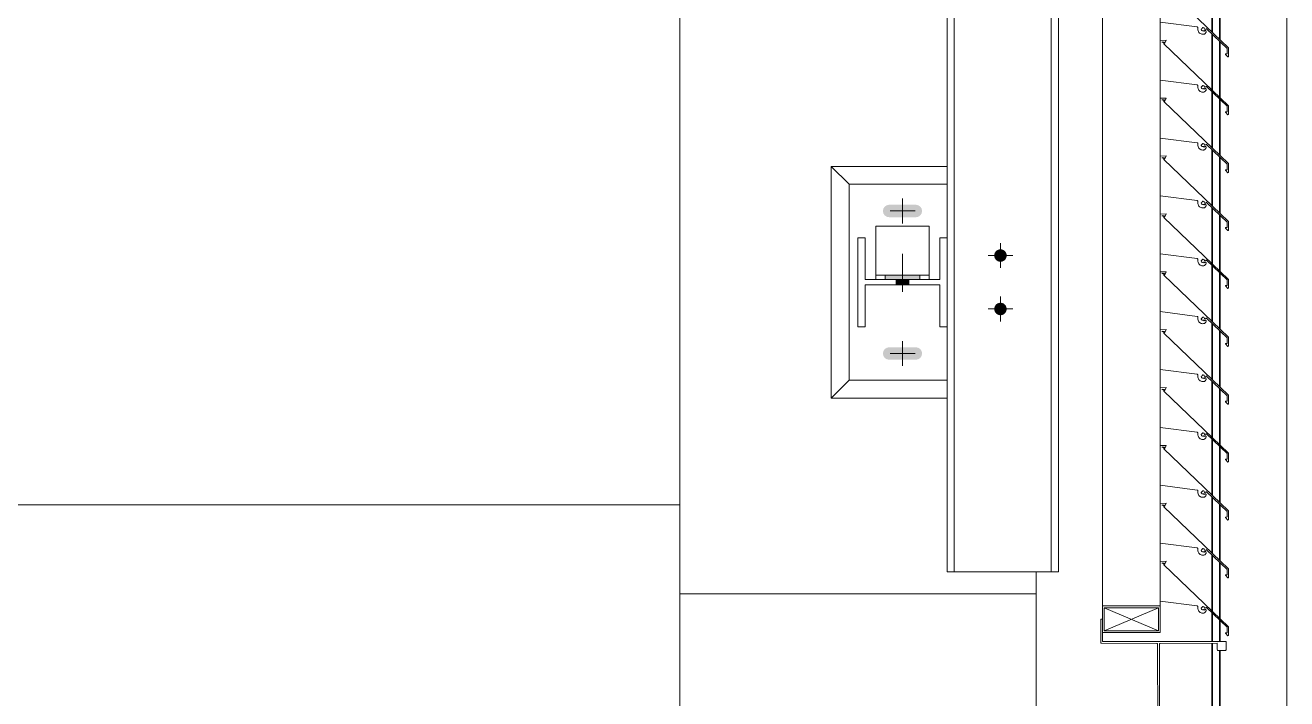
# Model space of a CAD drawing. Header units: millimetres. Extents: x -220592 to 404889, y -217665 to 38245.
# Drawn here: x -905.52 to -891.36, y -1285.57 to -1278 of the extents above; entities that cross this region are included whole.
import ezdxf

# ---------------------------------------------------------------- set-up
doc = ezdxf.new("R2010")
doc.units = ezdxf.units.MM
doc.linetypes.add('XKITLINE00', pattern=[0])
doc.layers.add('000 - 0_HIDE_OBJ_FRAMING_DEF_SUB_1', color=7, linetype='Continuous')
doc.layers.add('Part', color=7, linetype='Continuous', lineweight=0)

# ---------------------------------------------------------------- blocks, each defined once
blk = doc.blocks.new('*A13471')
at = {"layer": '000 - 0_HIDE_OBJ_FRAMING_DEF_SUB_1', "color": 7, "linetype": 'XKITLINE00', "lineweight": 0}
blk.add_line((-83.063315, 124.690337), (-83.063315, 124.940805), dxfattribs=at)
blk = doc.blocks.new('*A13472')
at = {"layer": '000 - 0_HIDE_OBJ_FRAMING_DEF_SUB_1', "color": 7, "linetype": 'XKITLINE00', "lineweight": 0}
for p, q in [((-87.063349, 124.690337), (-87.063349, 152.690388)), ((-83.063349, 124.690337), (-83.063349, 124.940805))]:
    blk.add_line(p, q, dxfattribs=at)
blk = doc.blocks.new('*A13533')
at = {"layer": '000 - 0_HIDE_OBJ_FRAMING_DEF_SUB_1', "color": 7, "linetype": 'XKITLINE00', "lineweight": 0}
for p in [(-166.903349, 125.690337), (-87.063349, 124.690337)]:
    blk.add_line(p, (-87.063349, 125.690337), dxfattribs=at)
blk = doc.blocks.new('*A14400')
at = {"layer": '000 - 0_HIDE_OBJ_FRAMING_DEF_SUB_1', "color": 7, "linetype": 'XKITLINE00', "lineweight": 0}
for p, q in [((-83.983213, 124.940805), (-83.983213, 152.190805)), ((-82.893213, 124.940805), (-82.893213, 152.190805)), ((-82.813213, 124.940805), (-82.813213, 152.190805)), ((-84.063213, 128.690805), (-84.063213, 148.690805)), ((-84.063213, 124.940805), (-84.063213, 127.690805)), ((-84.063213, 124.940805), (-82.813213, 124.940805))]:
    blk.add_line(p, q, dxfattribs=at)
blk = doc.blocks.new('*A14463')
at = {"layer": '000 - 0_HIDE_OBJ_FRAMING_DEF_SUB_1', "color": 7, "linetype": 'XKITLINE00', "lineweight": 0}
for p, q in [((-87.063349, 124.690337), (-83.063349, 124.690337)), ((-87.063349, 122.690337), (-87.063349, 124.690337)), ((-83.063349, 124.690337), (-83.063349, 122.690337)), ((-83.063349, 122.690337), (-87.063349, 122.690337))]:
    blk.add_line(p, q, dxfattribs=at)
blk = doc.blocks.new('*A14464')
at = {"layer": 'Part', "color": 7, "linetype": 'XKITLINE00', "lineweight": 0}
for p, q in [((-81.668236, 125.056123), (-81.668243, 124.610453)), ((-81.60055, 125.058745), (-81.668236, 125.056123)), ((-81.648356, 125.034428), (-81.64632, 125.041001)), ((-81.63134, 125.037332), (-81.648356, 125.034428)), ((-81.64632, 125.041001), (-81.621337, 125.037861)), ((-81.628443, 125.018789), (-81.63134, 125.037332)), ((-80.903321, 124.322543), (-81.628443, 125.018789)), ((-81.621337, 125.037861), (-81.621208, 125.02567)), ((-81.621208, 125.02567), (-81.616085, 125.025258)), ((-81.616085, 125.025258), (-81.60055, 125.058745)), ((-81.668243, 124.610453), (-81.254237, 124.557423)), ((-81.254237, 124.557423), (-81.249162, 124.555233)), ((-81.249162, 124.555233), (-81.246025, 124.550681)), ((-81.245786, 124.545159), (-81.247272, 124.535025)), ((-81.246025, 124.550681), (-81.245786, 124.545159)), ((-81.202743, 124.541791), (-81.195578, 124.542735)), ((-81.201573, 124.534731), (-81.202743, 124.541791)), ((-81.195578, 124.542735), (-81.193256, 124.550125)), ((-81.193256, 124.550125), (-81.186584, 124.549703)), ((-81.186584, 124.549703), (-81.180508, 124.546913)), ((-81.180508, 124.546913), (-81.175841, 124.542126)), ((-81.175841, 124.542126), (-81.172727, 124.534553)), ((-81.158186, 124.534044), (-81.154531, 124.538671)), ((-81.154531, 124.538671), (-81.149372, 124.537579)), ((-81.149372, 124.537579), (-80.918356, 124.316176)), ((-81.247272, 124.535025), (-81.246897, 124.524789)), ((-81.246897, 124.524789), (-81.244674, 124.51479)), ((-81.244674, 124.51479), (-81.240676, 124.50536)), ((-81.240676, 124.50536), (-81.235036, 124.49681)), ((-81.235036, 124.49681), (-81.22794, 124.489423)), ((-81.22794, 124.489423), (-81.219624, 124.483445)), ((-81.219624, 124.483445), (-81.210361, 124.479072)), ((-81.210361, 124.479072), (-81.20046, 124.476449)), ((-81.209279, 124.533625), (-81.201573, 124.534731)), ((-81.20871, 124.527141), (-81.209279, 124.533625)), ((-81.205908, 124.521267), (-81.20871, 124.527141)), ((-81.201226, 124.516745), (-81.205908, 124.521267)), ((-81.195258, 124.514147), (-81.201226, 124.516745)), ((-81.20046, 124.476449), (-81.190247, 124.475664)), ((-81.188758, 124.513803), (-81.195258, 124.514147)), ((-81.190247, 124.475664), (-81.183448, 124.475762)), ((-81.18284, 124.514708), (-81.188758, 124.513803)), ((-81.183448, 124.475762), (-81.17772, 124.476398)), ((-81.178029, 124.512301), (-81.18284, 124.514708)), ((-81.175999, 124.50732), (-81.178029, 124.512301)), ((-81.17772, 124.476398), (-81.172219, 124.478117)), ((-81.173057, 124.512792), (-81.175999, 124.50732)), ((-81.1679, 124.51601), (-81.173057, 124.512792)), ((-81.172727, 124.534553), (-81.168544, 124.530396)), ((-81.172219, 124.478117), (-81.167149, 124.480857)), ((-81.168544, 124.530396), (-81.16265, 124.53019)), ((-81.161823, 124.515998), (-81.1679, 124.51601)), ((-81.167149, 124.480857), (-81.162695, 124.484515)), ((-81.162695, 124.484515), (-81.159024, 124.488958)), ((-81.16265, 124.53019), (-81.158186, 124.534044)), ((-81.156679, 124.512761), (-81.161823, 124.515998)), ((-81.159024, 124.488958), (-81.15627, 124.494021)), ((-81.154039, 124.507287), (-81.156679, 124.512761)), ((-81.15627, 124.494021), (-81.154535, 124.499517)), ((-81.154535, 124.499517), (-81.154039, 124.507287)), ((-80.936119, 124.254733), (-80.937204, 124.249812)), ((-80.918699, 124.25483), (-80.936119, 124.254733)), ((-80.918356, 124.316176), (-80.918699, 124.25483)), ((-80.903874, 124.223392), (-80.903321, 124.322543)), ((-80.937204, 124.249812), (-80.908555, 124.220923)), ((-80.908555, 124.220923), (-80.903874, 124.223392))]:
    blk.add_line(p, q, dxfattribs=at)
blk = doc.blocks.new('*A14465')
at = {"layer": 'Part', "color": 7, "linetype": 'XKITLINE00', "lineweight": 0}
for p, q in [((-81.668045, 124.556249), (-82.318045, 124.556249)), ((-82.318045, 124.556249), (-82.318045, 124.256249)), ((-81.668045, 124.256249), (-81.668045, 124.556249)), ((-82.298045, 124.276249), (-81.688045, 124.536249)), ((-82.298045, 124.536249), (-81.688045, 124.276249)), ((-82.298045, 124.276249), (-82.298045, 124.536249)), ((-82.298045, 124.536249), (-81.688045, 124.536249)), ((-81.688045, 124.536249), (-81.688045, 124.276249)), ((-82.318045, 124.256249), (-81.668045, 124.256249)), ((-81.688045, 124.276249), (-82.298045, 124.276249))]:
    blk.add_line(p, q, dxfattribs=at)
blk = doc.blocks.new('*A14466')
at = {"layer": 'Part', "color": 7, "linetype": 'XKITLINE00', "lineweight": 0}
for p, q in [((-82.317761, 124.40603), (-82.337761, 124.406027)), ((-82.337761, 124.406027), (-82.337716, 124.146027)), ((-82.317717, 124.15603), (-82.317761, 124.40603)), ((-82.337716, 124.146027), (-82.336029, 124.140471)), ((-82.336029, 124.140471), (-82.331541, 124.136789)), ((-82.331541, 124.136789), (-81.707714, 124.136137)), ((-80.927717, 124.156273), (-82.317717, 124.15603)), ((-81.707714, 124.136137), (-81.702158, 124.134452)), ((-81.702158, 124.134452), (-81.698474, 124.129965)), ((-81.698474, 124.129965), (-81.697712, 124.126138)), ((-81.697548, 123.186138), (-81.697712, 124.126138)), ((-81.677712, 124.126142), (-81.676028, 124.131698)), ((-81.676786, 123.182315), (-81.677712, 124.126142)), ((-81.676028, 124.131698), (-81.671541, 124.135382)), ((-81.671541, 124.135382), (-81.027714, 124.136255)), ((-81.027714, 124.136255), (-81.027702, 124.066255)), ((-80.928462, 124.062446), (-80.927717, 124.156273)), ((-81.027702, 124.066255), (-81.026015, 124.0607)), ((-81.026015, 124.0607), (-81.021527, 124.057018)), ((-81.021527, 124.057018), (-80.9377, 124.056271)), ((-80.9377, 124.056271), (-80.932145, 124.057957)), ((-80.932145, 124.057957), (-80.928462, 124.062446)), ((-82.336784, 123.169854), (-82.337499, 122.906027)), ((-82.333102, 123.174342), (-82.336784, 123.169854)), ((-82.327546, 123.176028), (-82.333102, 123.174342)), ((-81.70372, 123.176899), (-82.327546, 123.176028)), ((-82.317543, 123.15603), (-80.927543, 123.156273)), ((-82.317499, 122.90603), (-82.317543, 123.15603)), ((-81.699232, 123.180582), (-81.70372, 123.176899)), ((-81.697548, 123.186138), (-81.699232, 123.180582)), ((-81.673102, 123.177828), (-81.676786, 123.182315)), ((-81.667546, 123.176144), (-81.673102, 123.177828)), ((-81.027546, 123.176255), (-81.667546, 123.176144)), ((-81.026798, 123.250082), (-81.027546, 123.176255)), ((-81.023116, 123.254571), (-81.026798, 123.250082)), ((-81.01756, 123.256257), (-81.023116, 123.254571)), ((-80.933733, 123.25551), (-81.01756, 123.256257)), ((-80.929245, 123.251828), (-80.933733, 123.25551)), ((-80.927559, 123.246273), (-80.929245, 123.251828)), ((-80.927543, 123.156273), (-80.927559, 123.246273)), ((-82.337499, 122.906027), (-82.317499, 122.90603))]:
    blk.add_line(p, q, dxfattribs=at)
blk = doc.blocks.new('*A14476')
at = {"layer": 'Part', "color": 7, "linetype": 'XKITLINE00', "lineweight": 0}
for p, q in [((-82.318045, 124.556249), (-82.318045, 137.756135)), ((-81.668045, 130.906131), (-81.668045, 131.110427)), ((-81.668045, 130.256131), (-81.668045, 130.460427)), ((-81.668045, 129.606131), (-81.668045, 129.810427)), ((-81.668045, 128.956131), (-81.668045, 129.160427)), ((-81.668045, 128.306131), (-81.668045, 128.510427)), ((-81.668045, 127.656131), (-81.668045, 127.860427)), ((-81.668045, 127.006131), (-81.668045, 127.210427)), ((-81.668045, 126.356131), (-81.668045, 126.560427)), ((-81.668045, 125.706131), (-81.668045, 125.910427)), ((-81.668045, 125.056131), (-81.668045, 125.260427)), ((-81.668045, 124.556249), (-81.668045, 124.610427))]:
    blk.add_line(p, q, dxfattribs=at)
blk = doc.blocks.new('*A14477')
at = {"layer": 'Part', "color": 7, "linetype": 'XKITLINE00', "lineweight": 0}
for p, q in [((-80.247799, 119.232111), (-80.247799, 132.032111)), ((-81.087973, 130.999842), (-81.087973, 131.628735)), ((-81.081868, 130.99398), (-81.081868, 131.622884)), ((-81.002505, 130.917777), (-81.002505, 131.546823)), ((-80.9964, 130.911916), (-80.9964, 131.540973)), ((-81.087973, 130.349842), (-81.087973, 130.978735)), ((-81.081868, 130.34398), (-81.081868, 130.972884)), ((-81.002505, 130.267777), (-81.002505, 130.896823)), ((-80.9964, 130.261916), (-80.9964, 130.890973)), ((-81.087973, 129.699842), (-81.087973, 130.328735)), ((-81.081868, 129.69398), (-81.081868, 130.322884)), ((-81.002505, 129.617777), (-81.002505, 130.246823)), ((-80.9964, 129.611916), (-80.9964, 130.240973)), ((-81.087973, 129.049842), (-81.087973, 129.678735)), ((-81.081868, 129.04398), (-81.081868, 129.672884)), ((-81.002505, 128.967777), (-81.002505, 129.596823)), ((-80.9964, 128.961916), (-80.9964, 129.590973)), ((-81.087973, 128.399842), (-81.087973, 129.028735)), ((-81.081868, 128.39398), (-81.081868, 129.022884)), ((-81.002505, 128.317777), (-81.002505, 128.946823)), ((-80.9964, 128.311916), (-80.9964, 128.940973)), ((-81.087973, 127.749842), (-81.087973, 128.378735)), ((-81.081868, 127.74398), (-81.081868, 128.372884)), ((-81.002505, 127.667777), (-81.002505, 128.296823)), ((-80.9964, 127.661916), (-80.9964, 128.290973)), ((-81.087973, 127.099842), (-81.087973, 127.728735)), ((-81.081868, 127.09398), (-81.081868, 127.722884)), ((-81.002505, 127.017777), (-81.002505, 127.646823)), ((-80.9964, 127.011916), (-80.9964, 127.640973)), ((-81.087973, 126.449842), (-81.087973, 127.078735)), ((-81.081868, 126.44398), (-81.081868, 127.072884)), ((-81.002505, 126.367777), (-81.002505, 126.996823)), ((-80.9964, 126.361916), (-80.9964, 126.990973)), ((-81.087973, 125.799842), (-81.087973, 126.428735)), ((-81.081868, 125.79398), (-81.081868, 126.422884)), ((-81.002505, 125.717777), (-81.002505, 126.346823)), ((-80.9964, 125.711916), (-80.9964, 126.340973)), ((-81.087973, 125.149842), (-81.087973, 125.778735)), ((-81.081868, 125.14398), (-81.081868, 125.772884)), ((-81.002505, 125.067777), (-81.002505, 125.696823)), ((-80.9964, 125.061916), (-80.9964, 125.690973)), ((-81.087973, 124.499842), (-81.087973, 125.128735)), ((-81.081868, 124.49398), (-81.081868, 125.122884)), ((-81.002505, 124.417777), (-81.002505, 125.046823)), ((-80.9964, 124.411916), (-80.9964, 125.040973)), ((-81.087973, 124.156245), (-81.087973, 124.478735)), ((-81.081868, 124.156246), (-81.081868, 124.472884)), ((-81.002505, 124.15626), (-81.002505, 124.396823)), ((-80.9964, 124.156261), (-80.9964, 124.390973)), ((-81.087973, 123.176245), (-81.087973, 124.136174)), ((-81.081868, 123.176246), (-81.081868, 124.136182)), ((-81.002505, 123.256123), (-81.002505, 124.056848)), ((-80.9964, 123.256069), (-80.9964, 124.056794))]:
    blk.add_line(p, q, dxfattribs=at)
blk = doc.blocks.new('*A14493')
at = {"layer": '000 - 0_HIDE_OBJ_FRAMING_DEF_SUB_1'}
for points in [[(-84.758, 128.221), (-84.758, 128.271), (-84.368, 128.271), (-84.368, 128.221)], [(-84.633, 128.161), (-84.633, 128.221), (-84.493, 128.221), (-84.493, 128.161)]]:
    blk.add_hatch(color=7, dxfattribs=at).paths.add_polyline_path(points, flags=17)
at = {"layer": '000 - 0_HIDE_OBJ_FRAMING_DEF_SUB_1', "color": 7, "linetype": 'XKITLINE00', "lineweight": 0}
for p, q in [((-84.563, 128.082), (-84.563, 128.511)), ((-84.758, 128.221), (-84.758, 128.271)), ((-84.633, 128.161), (-84.633, 128.221)), ((-84.493, 128.161), (-84.493, 128.221)), ((-84.368, 128.221), (-84.368, 128.271))]:
    blk.add_line(p, q, dxfattribs=at)
blk = doc.blocks.new('*A14494')
at = {"layer": '000 - 0_HIDE_OBJ_FRAMING_DEF_SUB_1', "color": 7, "linetype": 'XKITLINE00', "lineweight": 0}
for p, q in [((-84.863213, 128.820805), (-84.863213, 128.220805)), ((-84.263213, 128.820805), (-84.863213, 128.820805)), ((-84.263213, 128.220805), (-84.263213, 128.820805)), ((-84.863213, 128.270805), (-84.263213, 128.270805))]:
    blk.add_line(p, q, dxfattribs=at)
blk = doc.blocks.new('*A14495')
at = {"layer": '000 - 0_HIDE_OBJ_FRAMING_DEF_SUB_1', "color": 7, "linetype": 'XKITLINE00', "lineweight": 0}
for p, q in [((-85.363213, 129.490805), (-85.163213, 129.290805)), ((-85.363213, 126.890805), (-85.363213, 129.490805)), ((-85.363213, 129.490805), (-84.063213, 129.490805)), ((-85.163213, 127.090805), (-85.363213, 126.890805)), ((-85.363213, 126.890805), (-84.063213, 126.890805))]:
    blk.add_line(p, q, dxfattribs=at)
blk = doc.blocks.new('*A14496')
at = {"layer": '000 - 0_HIDE_OBJ_FRAMING_DEF_SUB_1', "color": 7, "linetype": 'XKITLINE00', "lineweight": 0}
for p, q in [((-85.163213, 129.290805), (-85.163213, 127.090805)), ((-85.163213, 129.290805), (-84.063213, 129.290805)), ((-85.163213, 127.090805), (-84.063213, 127.090805))]:
    blk.add_line(p, q, dxfattribs=at)
blk = doc.blocks.new('*A14497')
at = {"layer": '000 - 0_HIDE_OBJ_FRAMING_DEF_SUB_1'}
for points in [[(-83.456, 128.56), (-83.45, 128.559), (-83.443, 128.558), (-83.436, 128.555), (-83.43, 128.553), (-83.424, 128.549), (-83.419, 128.545), (-83.414, 128.54), (-83.409, 128.535), (-83.405, 128.53), (-83.401, 128.524), (-83.399, 128.518), (-83.396, 128.511), (-83.395, 128.504), (-83.394, 128.498), (-83.393, 128.491), (-83.394, 128.484), (-83.395, 128.477), (-83.396, 128.47), (-83.399, 128.464), (-83.401, 128.458), (-83.405, 128.452), (-83.409, 128.446), (-83.414, 128.441), (-83.419, 128.437), (-83.424, 128.433), (-83.43, 128.429), (-83.436, 128.426), (-83.443, 128.424), (-83.45, 128.422), (-83.456, 128.421), (-83.463, 128.421), (-83.47, 128.421), (-83.477, 128.422), (-83.484, 128.424), (-83.49, 128.426), (-83.496, 128.429), (-83.502, 128.433), (-83.508, 128.437), (-83.513, 128.441), (-83.517, 128.446), (-83.521, 128.452), (-83.525, 128.458), (-83.528, 128.464), (-83.53, 128.47), (-83.532, 128.477), (-83.533, 128.484), (-83.533, 128.491), (-83.533, 128.498), (-83.532, 128.504), (-83.53, 128.511), (-83.528, 128.518), (-83.525, 128.524), (-83.521, 128.53), (-83.517, 128.535), (-83.513, 128.54), (-83.508, 128.545), (-83.502, 128.549), (-83.496, 128.553), (-83.49, 128.555), (-83.484, 128.558), (-83.477, 128.559), (-83.47, 128.56), (-83.463, 128.561)], [(-83.456, 127.96), (-83.45, 127.959), (-83.443, 127.958), (-83.436, 127.955), (-83.43, 127.953), (-83.424, 127.949), (-83.419, 127.945), (-83.414, 127.94), (-83.409, 127.935), (-83.405, 127.93), (-83.401, 127.924), (-83.399, 127.918), (-83.396, 127.911), (-83.395, 127.904), (-83.394, 127.898), (-83.393, 127.891), (-83.394, 127.884), (-83.395, 127.877), (-83.396, 127.87), (-83.399, 127.864), (-83.401, 127.858), (-83.405, 127.852), (-83.409, 127.846), (-83.414, 127.841), (-83.419, 127.837), (-83.424, 127.833), (-83.43, 127.829), (-83.436, 127.826), (-83.443, 127.824), (-83.45, 127.822), (-83.456, 127.821), (-83.463, 127.821), (-83.47, 127.821), (-83.477, 127.822), (-83.484, 127.824), (-83.49, 127.826), (-83.496, 127.829), (-83.502, 127.833), (-83.508, 127.837), (-83.513, 127.841), (-83.517, 127.846), (-83.521, 127.852), (-83.525, 127.858), (-83.528, 127.864), (-83.53, 127.87), (-83.532, 127.877), (-83.533, 127.884), (-83.533, 127.891), (-83.533, 127.898), (-83.532, 127.904), (-83.53, 127.911), (-83.528, 127.918), (-83.525, 127.924), (-83.521, 127.93), (-83.517, 127.935), (-83.513, 127.94), (-83.508, 127.945), (-83.502, 127.949), (-83.496, 127.953), (-83.49, 127.955), (-83.484, 127.958), (-83.477, 127.959), (-83.47, 127.96), (-83.463, 127.961)]]:
    blk.add_hatch(color=7, dxfattribs=at).paths.add_polyline_path(points, flags=17)
at = {"layer": '000 - 0_HIDE_OBJ_FRAMING_DEF_SUB_1', "color": 7, "linetype": 'XKITLINE00', "lineweight": 0}
for p, q in [((-83.463, 128.631), (-83.463, 128.351)), ((-83.603, 128.491), (-83.323, 128.491)), ((-83.463, 128.031), (-83.463, 127.751)), ((-83.603, 127.891), (-83.323, 127.891))]:
    blk.add_line(p, q, dxfattribs=at)
blk = doc.blocks.new('*A14498')
at = {"layer": '000 - 0_HIDE_OBJ_FRAMING_DEF_SUB_1'}
for points in [[(-84.349, 129.018), (-84.343, 128.991), (-84.349, 128.964), (-84.364, 128.941), (-84.386, 128.926), (-84.413, 128.921), (-84.713, 128.921), (-84.74, 128.926), (-84.763, 128.941), (-84.778, 128.964), (-84.783, 128.991), (-84.778, 129.018), (-84.763, 129.04), (-84.74, 129.055), (-84.713, 129.061), (-84.413, 129.061), (-84.386, 129.055), (-84.364, 129.04)], [(-84.349, 127.418), (-84.343, 127.391), (-84.349, 127.364), (-84.364, 127.341), (-84.386, 127.326), (-84.413, 127.321), (-84.713, 127.321), (-84.74, 127.326), (-84.763, 127.341), (-84.778, 127.364), (-84.783, 127.391), (-84.778, 127.418), (-84.763, 127.44), (-84.74, 127.455), (-84.713, 127.461), (-84.413, 127.461), (-84.386, 127.455), (-84.364, 127.44)]]:
    blk.add_hatch(color=7, dxfattribs=at).paths.add_polyline_path(points, flags=17)
at = {"layer": '000 - 0_HIDE_OBJ_FRAMING_DEF_SUB_1', "color": 7, "linetype": 'XKITLINE00', "lineweight": 0}
for p, q in [((-84.563, 129.131), (-84.563, 128.851)), ((-84.703, 128.991), (-84.423, 128.991)), ((-84.563, 127.531), (-84.563, 127.251)), ((-84.703, 127.391), (-84.423, 127.391))]:
    blk.add_line(p, q, dxfattribs=at)
blk = doc.blocks.new('*A14515')
at = {"layer": '000 - 0_HIDE_OBJ_FRAMING_DEF_SUB_1', "color": 7, "linetype": 'XKITLINE00', "lineweight": 0}
for p, q in [((-84.983213, 128.690805), (-85.063213, 128.690805)), ((-85.063213, 128.690805), (-85.063213, 127.690805)), ((-84.983213, 128.220805), (-84.983213, 128.690805)), ((-84.063213, 128.690805), (-84.143213, 128.690805)), ((-84.143213, 128.690805), (-84.143213, 128.220805)), ((-84.063213, 127.690805), (-84.063213, 128.690805)), ((-84.143213, 128.220805), (-84.983213, 128.220805)), ((-84.983213, 127.690805), (-84.983213, 128.160805)), ((-84.983213, 128.160805), (-84.143213, 128.160805)), ((-84.143213, 128.160805), (-84.143213, 127.690805)), ((-85.063213, 127.690805), (-84.983213, 127.690805)), ((-84.143213, 127.690805), (-84.063213, 127.690805))]:
    blk.add_line(p, q, dxfattribs=at)
blk = doc.blocks.new('*A14556')
at = {"layer": 'Part', "color": 7, "linetype": 'XKITLINE00', "lineweight": 0}
for p, q in [((-81.668236, 131.556123), (-81.668243, 131.110453)), ((-81.60055, 131.558745), (-81.668236, 131.556123)), ((-81.648356, 131.534428), (-81.64632, 131.541001)), ((-81.63134, 131.537332), (-81.648356, 131.534428)), ((-81.64632, 131.541001), (-81.621337, 131.537861)), ((-81.628443, 131.518789), (-81.63134, 131.537332)), ((-80.903321, 130.822543), (-81.628443, 131.518789)), ((-81.621337, 131.537861), (-81.621208, 131.52567)), ((-81.621208, 131.52567), (-81.616085, 131.525258)), ((-81.616085, 131.525258), (-81.60055, 131.558745)), ((-81.668243, 131.110453), (-81.254237, 131.057423)), ((-81.254237, 131.057423), (-81.249162, 131.055233)), ((-81.249162, 131.055233), (-81.246025, 131.050681)), ((-81.245786, 131.045159), (-81.247272, 131.035025)), ((-81.247272, 131.035025), (-81.246897, 131.024789)), ((-81.246897, 131.024789), (-81.244674, 131.01479)), ((-81.246025, 131.050681), (-81.245786, 131.045159)), ((-81.244674, 131.01479), (-81.240676, 131.00536)), ((-81.240676, 131.00536), (-81.235036, 130.99681)), ((-81.235036, 130.99681), (-81.22794, 130.989423)), ((-81.22794, 130.989423), (-81.219624, 130.983445)), ((-81.219624, 130.983445), (-81.210361, 130.979072)), ((-81.210361, 130.979072), (-81.20046, 130.976449)), ((-81.209279, 131.033625), (-81.201573, 131.034731)), ((-81.20871, 131.027141), (-81.209279, 131.033625)), ((-81.205908, 131.021267), (-81.20871, 131.027141)), ((-81.201226, 131.016745), (-81.205908, 131.021267)), ((-81.202743, 131.041791), (-81.195578, 131.042735)), ((-81.201573, 131.034731), (-81.202743, 131.041791)), ((-81.195258, 131.014147), (-81.201226, 131.016745)), ((-81.20046, 130.976449), (-81.190247, 130.975664)), ((-81.195578, 131.042735), (-81.193256, 131.050125)), ((-81.188758, 131.013803), (-81.195258, 131.014147)), ((-81.193256, 131.050125), (-81.186584, 131.049703)), ((-81.190247, 130.975664), (-81.183448, 130.975762)), ((-81.18284, 131.014708), (-81.188758, 131.013803)), ((-81.186584, 131.049703), (-81.180508, 131.046913)), ((-81.183448, 130.975762), (-81.17772, 130.976398)), ((-81.178029, 131.012301), (-81.18284, 131.014708)), ((-81.180508, 131.046913), (-81.175841, 131.042126)), ((-81.175999, 131.00732), (-81.178029, 131.012301)), ((-81.17772, 130.976398), (-81.172219, 130.978117)), ((-81.173057, 131.012792), (-81.175999, 131.00732)), ((-81.175841, 131.042126), (-81.172727, 131.034553)), ((-81.1679, 131.01601), (-81.173057, 131.012792)), ((-81.172727, 131.034553), (-81.168544, 131.030396)), ((-81.172219, 130.978117), (-81.167149, 130.980857)), ((-81.168544, 131.030396), (-81.16265, 131.03019)), ((-81.161823, 131.015998), (-81.1679, 131.01601)), ((-81.167149, 130.980857), (-81.162695, 130.984515)), ((-81.162695, 130.984515), (-81.159024, 130.988958)), ((-81.16265, 131.03019), (-81.158186, 131.034044)), ((-81.156679, 131.012761), (-81.161823, 131.015998)), ((-81.159024, 130.988958), (-81.15627, 130.994021)), ((-81.158186, 131.034044), (-81.154531, 131.038671)), ((-81.154039, 131.007287), (-81.156679, 131.012761)), ((-81.15627, 130.994021), (-81.154535, 130.999517)), ((-81.154535, 130.999517), (-81.154039, 131.007287)), ((-81.154531, 131.038671), (-81.149372, 131.037579)), ((-81.149372, 131.037579), (-80.918356, 130.816176)), ((-80.918356, 130.816176), (-80.918699, 130.75483)), ((-80.903874, 130.723392), (-80.903321, 130.822543)), ((-80.936119, 130.754733), (-80.937204, 130.749812)), ((-80.937204, 130.749812), (-80.908555, 130.720923)), ((-80.918699, 130.75483), (-80.936119, 130.754733)), ((-80.908555, 130.720923), (-80.903874, 130.723392))]:
    blk.add_line(p, q, dxfattribs=at)
blk = doc.blocks.new('*A14557')
at = {"layer": 'Part', "color": 7, "linetype": 'XKITLINE00', "lineweight": 0}
for p, q in [((-81.668236, 130.906123), (-81.668243, 130.460453)), ((-81.60055, 130.908745), (-81.668236, 130.906123)), ((-81.648356, 130.884428), (-81.64632, 130.891001)), ((-81.63134, 130.887332), (-81.648356, 130.884428)), ((-81.64632, 130.891001), (-81.621337, 130.887861)), ((-81.628443, 130.868789), (-81.63134, 130.887332)), ((-80.903321, 130.172543), (-81.628443, 130.868789)), ((-81.621337, 130.887861), (-81.621208, 130.87567)), ((-81.621208, 130.87567), (-81.616085, 130.875258)), ((-81.616085, 130.875258), (-81.60055, 130.908745)), ((-81.668243, 130.460453), (-81.254237, 130.407423)), ((-81.254237, 130.407423), (-81.249162, 130.405233)), ((-81.249162, 130.405233), (-81.246025, 130.400681)), ((-81.245786, 130.395159), (-81.247272, 130.385025)), ((-81.247272, 130.385025), (-81.246897, 130.374789)), ((-81.246897, 130.374789), (-81.244674, 130.36479)), ((-81.246025, 130.400681), (-81.245786, 130.395159)), ((-81.244674, 130.36479), (-81.240676, 130.35536)), ((-81.240676, 130.35536), (-81.235036, 130.34681)), ((-81.235036, 130.34681), (-81.22794, 130.339423)), ((-81.209279, 130.383625), (-81.201573, 130.384731)), ((-81.20871, 130.377141), (-81.209279, 130.383625)), ((-81.205908, 130.371267), (-81.20871, 130.377141)), ((-81.201226, 130.366745), (-81.205908, 130.371267)), ((-81.202743, 130.391791), (-81.195578, 130.392735)), ((-81.201573, 130.384731), (-81.202743, 130.391791)), ((-81.195258, 130.364147), (-81.201226, 130.366745)), ((-81.195578, 130.392735), (-81.193256, 130.400125)), ((-81.188758, 130.363803), (-81.195258, 130.364147)), ((-81.193256, 130.400125), (-81.186584, 130.399703)), ((-81.18284, 130.364708), (-81.188758, 130.363803)), ((-81.186584, 130.399703), (-81.180508, 130.396913)), ((-81.178029, 130.362301), (-81.18284, 130.364708)), ((-81.180508, 130.396913), (-81.175841, 130.392126)), ((-81.175999, 130.35732), (-81.178029, 130.362301)), ((-81.173057, 130.362792), (-81.175999, 130.35732)), ((-81.175841, 130.392126), (-81.172727, 130.384553)), ((-81.1679, 130.36601), (-81.173057, 130.362792)), ((-81.172727, 130.384553), (-81.168544, 130.380396)), ((-81.168544, 130.380396), (-81.16265, 130.38019)), ((-81.161823, 130.365998), (-81.1679, 130.36601)), ((-81.16265, 130.38019), (-81.158186, 130.384044)), ((-81.156679, 130.362761), (-81.161823, 130.365998)), ((-81.158186, 130.384044), (-81.154531, 130.388671)), ((-81.154039, 130.357287), (-81.156679, 130.362761)), ((-81.15627, 130.344021), (-81.154535, 130.349517)), ((-81.154535, 130.349517), (-81.154039, 130.357287)), ((-81.154531, 130.388671), (-81.149372, 130.387579)), ((-81.149372, 130.387579), (-80.918356, 130.166176)), ((-81.22794, 130.339423), (-81.219624, 130.333445)), ((-81.219624, 130.333445), (-81.210361, 130.329072)), ((-81.210361, 130.329072), (-81.20046, 130.326449)), ((-81.20046, 130.326449), (-81.190247, 130.325664)), ((-81.190247, 130.325664), (-81.183448, 130.325762)), ((-81.183448, 130.325762), (-81.17772, 130.326398)), ((-81.17772, 130.326398), (-81.172219, 130.328117)), ((-81.172219, 130.328117), (-81.167149, 130.330857)), ((-81.167149, 130.330857), (-81.162695, 130.334515)), ((-81.162695, 130.334515), (-81.159024, 130.338958)), ((-81.159024, 130.338958), (-81.15627, 130.344021)), ((-80.936119, 130.104733), (-80.937204, 130.099812)), ((-80.937204, 130.099812), (-80.908555, 130.070923)), ((-80.918699, 130.10483), (-80.936119, 130.104733)), ((-80.918356, 130.166176), (-80.918699, 130.10483)), ((-80.908555, 130.070923), (-80.903874, 130.073392)), ((-80.903874, 130.073392), (-80.903321, 130.172543))]:
    blk.add_line(p, q, dxfattribs=at)
blk = doc.blocks.new('*A14558')
at = {"layer": 'Part', "color": 7, "linetype": 'XKITLINE00', "lineweight": 0}
for p, q in [((-81.668236, 130.256123), (-81.668243, 129.810453)), ((-81.60055, 130.258745), (-81.668236, 130.256123)), ((-81.648356, 130.234428), (-81.64632, 130.241001)), ((-81.63134, 130.237332), (-81.648356, 130.234428)), ((-81.64632, 130.241001), (-81.621337, 130.237861)), ((-81.628443, 130.218789), (-81.63134, 130.237332)), ((-80.903321, 129.522543), (-81.628443, 130.218789)), ((-81.621337, 130.237861), (-81.621208, 130.22567)), ((-81.621208, 130.22567), (-81.616085, 130.225258)), ((-81.616085, 130.225258), (-81.60055, 130.258745)), ((-81.668243, 129.810453), (-81.254237, 129.757423)), ((-81.254237, 129.757423), (-81.249162, 129.755233)), ((-81.249162, 129.755233), (-81.246025, 129.750681)), ((-81.245786, 129.745159), (-81.247272, 129.735025)), ((-81.247272, 129.735025), (-81.246897, 129.724789)), ((-81.246897, 129.724789), (-81.244674, 129.71479)), ((-81.246025, 129.750681), (-81.245786, 129.745159)), ((-81.244674, 129.71479), (-81.240676, 129.70536)), ((-81.240676, 129.70536), (-81.235036, 129.69681)), ((-81.235036, 129.69681), (-81.22794, 129.689423)), ((-81.22794, 129.689423), (-81.219624, 129.683445)), ((-81.219624, 129.683445), (-81.210361, 129.679072)), ((-81.210361, 129.679072), (-81.20046, 129.676449)), ((-81.209279, 129.733625), (-81.201573, 129.734731)), ((-81.20871, 129.727141), (-81.209279, 129.733625)), ((-81.205908, 129.721267), (-81.20871, 129.727141)), ((-81.201226, 129.716745), (-81.205908, 129.721267)), ((-81.202743, 129.741791), (-81.195578, 129.742735)), ((-81.201573, 129.734731), (-81.202743, 129.741791)), ((-81.195258, 129.714147), (-81.201226, 129.716745)), ((-81.20046, 129.676449), (-81.190247, 129.675664)), ((-81.195578, 129.742735), (-81.193256, 129.750125)), ((-81.188758, 129.713803), (-81.195258, 129.714147)), ((-81.193256, 129.750125), (-81.186584, 129.749703)), ((-81.190247, 129.675664), (-81.183448, 129.675762)), ((-81.18284, 129.714708), (-81.188758, 129.713803)), ((-81.186584, 129.749703), (-81.180508, 129.746913)), ((-81.183448, 129.675762), (-81.17772, 129.676398)), ((-81.178029, 129.712301), (-81.18284, 129.714708)), ((-81.180508, 129.746913), (-81.175841, 129.742126)), ((-81.175999, 129.70732), (-81.178029, 129.712301)), ((-81.17772, 129.676398), (-81.172219, 129.678117)), ((-81.173057, 129.712792), (-81.175999, 129.70732)), ((-81.175841, 129.742126), (-81.172727, 129.734553)), ((-81.1679, 129.71601), (-81.173057, 129.712792)), ((-81.172727, 129.734553), (-81.168544, 129.730396)), ((-81.172219, 129.678117), (-81.167149, 129.680857)), ((-81.168544, 129.730396), (-81.16265, 129.73019)), ((-81.161823, 129.715998), (-81.1679, 129.71601)), ((-81.167149, 129.680857), (-81.162695, 129.684515)), ((-81.162695, 129.684515), (-81.159024, 129.688958)), ((-81.16265, 129.73019), (-81.158186, 129.734044)), ((-81.156679, 129.712761), (-81.161823, 129.715998)), ((-81.159024, 129.688958), (-81.15627, 129.694021)), ((-81.158186, 129.734044), (-81.154531, 129.738671)), ((-81.154039, 129.707287), (-81.156679, 129.712761)), ((-81.15627, 129.694021), (-81.154535, 129.699517)), ((-81.154535, 129.699517), (-81.154039, 129.707287)), ((-81.154531, 129.738671), (-81.149372, 129.737579)), ((-81.149372, 129.737579), (-80.918356, 129.516176)), ((-80.918356, 129.516176), (-80.918699, 129.45483)), ((-80.903874, 129.423392), (-80.903321, 129.522543)), ((-80.936119, 129.454733), (-80.937204, 129.449812)), ((-80.937204, 129.449812), (-80.908555, 129.420923)), ((-80.918699, 129.45483), (-80.936119, 129.454733)), ((-80.908555, 129.420923), (-80.903874, 129.423392))]:
    blk.add_line(p, q, dxfattribs=at)
blk = doc.blocks.new('*A14559')
at = {"layer": 'Part', "color": 7, "linetype": 'XKITLINE00', "lineweight": 0}
for p, q in [((-81.668236, 129.606123), (-81.668243, 129.160453)), ((-81.60055, 129.608745), (-81.668236, 129.606123)), ((-81.648356, 129.584428), (-81.64632, 129.591001)), ((-81.63134, 129.587332), (-81.648356, 129.584428)), ((-81.64632, 129.591001), (-81.621337, 129.587861)), ((-81.628443, 129.568789), (-81.63134, 129.587332)), ((-80.903321, 128.872543), (-81.628443, 129.568789)), ((-81.621337, 129.587861), (-81.621208, 129.57567)), ((-81.621208, 129.57567), (-81.616085, 129.575258)), ((-81.616085, 129.575258), (-81.60055, 129.608745)), ((-81.668243, 129.160453), (-81.254237, 129.107423)), ((-81.254237, 129.107423), (-81.249162, 129.105233)), ((-81.249162, 129.105233), (-81.246025, 129.100681)), ((-81.245786, 129.095159), (-81.247272, 129.085025)), ((-81.247272, 129.085025), (-81.246897, 129.074789)), ((-81.246897, 129.074789), (-81.244674, 129.06479)), ((-81.246025, 129.100681), (-81.245786, 129.095159)), ((-81.209279, 129.083625), (-81.201573, 129.084731)), ((-81.20871, 129.077141), (-81.209279, 129.083625)), ((-81.205908, 129.071267), (-81.20871, 129.077141)), ((-81.201226, 129.066745), (-81.205908, 129.071267)), ((-81.202743, 129.091791), (-81.195578, 129.092735)), ((-81.201573, 129.084731), (-81.202743, 129.091791)), ((-81.195578, 129.092735), (-81.193256, 129.100125)), ((-81.193256, 129.100125), (-81.186584, 129.099703)), ((-81.186584, 129.099703), (-81.180508, 129.096913)), ((-81.180508, 129.096913), (-81.175841, 129.092126)), ((-81.175841, 129.092126), (-81.172727, 129.084553)), ((-81.172727, 129.084553), (-81.168544, 129.080396)), ((-81.168544, 129.080396), (-81.16265, 129.08019)), ((-81.16265, 129.08019), (-81.158186, 129.084044)), ((-81.158186, 129.084044), (-81.154531, 129.088671)), ((-81.154531, 129.088671), (-81.149372, 129.087579)), ((-81.149372, 129.087579), (-80.918356, 128.866176)), ((-81.244674, 129.06479), (-81.240676, 129.05536)), ((-81.240676, 129.05536), (-81.235036, 129.04681)), ((-81.235036, 129.04681), (-81.22794, 129.039423)), ((-81.22794, 129.039423), (-81.219624, 129.033445)), ((-81.219624, 129.033445), (-81.210361, 129.029072)), ((-81.210361, 129.029072), (-81.20046, 129.026449)), ((-81.195258, 129.064147), (-81.201226, 129.066745)), ((-81.20046, 129.026449), (-81.190247, 129.025664)), ((-81.188758, 129.063803), (-81.195258, 129.064147)), ((-81.190247, 129.025664), (-81.183448, 129.025762)), ((-81.18284, 129.064708), (-81.188758, 129.063803)), ((-81.183448, 129.025762), (-81.17772, 129.026398)), ((-81.178029, 129.062301), (-81.18284, 129.064708)), ((-81.175999, 129.05732), (-81.178029, 129.062301)), ((-81.17772, 129.026398), (-81.172219, 129.028117)), ((-81.173057, 129.062792), (-81.175999, 129.05732)), ((-81.1679, 129.06601), (-81.173057, 129.062792)), ((-81.172219, 129.028117), (-81.167149, 129.030857)), ((-81.161823, 129.065998), (-81.1679, 129.06601)), ((-81.167149, 129.030857), (-81.162695, 129.034515)), ((-81.162695, 129.034515), (-81.159024, 129.038958)), ((-81.156679, 129.062761), (-81.161823, 129.065998)), ((-81.159024, 129.038958), (-81.15627, 129.044021)), ((-81.154039, 129.057287), (-81.156679, 129.062761)), ((-81.15627, 129.044021), (-81.154535, 129.049517)), ((-81.154535, 129.049517), (-81.154039, 129.057287)), ((-80.936119, 128.804733), (-80.937204, 128.799812)), ((-80.937204, 128.799812), (-80.908555, 128.770923)), ((-80.918699, 128.80483), (-80.936119, 128.804733)), ((-80.918356, 128.866176), (-80.918699, 128.80483)), ((-80.903874, 128.773392), (-80.903321, 128.872543)), ((-80.908555, 128.770923), (-80.903874, 128.773392))]:
    blk.add_line(p, q, dxfattribs=at)
blk = doc.blocks.new('*A14560')
at = {"layer": 'Part', "color": 7, "linetype": 'XKITLINE00', "lineweight": 0}
for p, q in [((-81.668236, 128.956123), (-81.668243, 128.510453)), ((-81.60055, 128.958745), (-81.668236, 128.956123)), ((-81.648356, 128.934428), (-81.64632, 128.941001)), ((-81.63134, 128.937332), (-81.648356, 128.934428)), ((-81.64632, 128.941001), (-81.621337, 128.937861)), ((-81.628443, 128.918789), (-81.63134, 128.937332)), ((-81.621337, 128.937861), (-81.621208, 128.92567)), ((-81.616085, 128.925258), (-81.60055, 128.958745)), ((-80.903321, 128.222543), (-81.628443, 128.918789)), ((-81.621208, 128.92567), (-81.616085, 128.925258)), ((-81.668243, 128.510453), (-81.254237, 128.457423)), ((-81.254237, 128.457423), (-81.249162, 128.455233)), ((-81.249162, 128.455233), (-81.246025, 128.450681)), ((-81.245786, 128.445159), (-81.247272, 128.435025)), ((-81.247272, 128.435025), (-81.246897, 128.424789)), ((-81.246897, 128.424789), (-81.244674, 128.41479)), ((-81.246025, 128.450681), (-81.245786, 128.445159)), ((-81.244674, 128.41479), (-81.240676, 128.40536)), ((-81.240676, 128.40536), (-81.235036, 128.39681)), ((-81.235036, 128.39681), (-81.22794, 128.389423)), ((-81.22794, 128.389423), (-81.219624, 128.383445)), ((-81.219624, 128.383445), (-81.210361, 128.379072)), ((-81.210361, 128.379072), (-81.20046, 128.376449)), ((-81.209279, 128.433625), (-81.201573, 128.434731)), ((-81.20871, 128.427141), (-81.209279, 128.433625)), ((-81.205908, 128.421267), (-81.20871, 128.427141)), ((-81.201226, 128.416745), (-81.205908, 128.421267)), ((-81.202743, 128.441791), (-81.195578, 128.442735)), ((-81.201573, 128.434731), (-81.202743, 128.441791)), ((-81.195258, 128.414147), (-81.201226, 128.416745)), ((-81.20046, 128.376449), (-81.190247, 128.375664)), ((-81.195578, 128.442735), (-81.193256, 128.450125)), ((-81.188758, 128.413803), (-81.195258, 128.414147)), ((-81.193256, 128.450125), (-81.186584, 128.449703)), ((-81.190247, 128.375664), (-81.183448, 128.375762)), ((-81.18284, 128.414708), (-81.188758, 128.413803)), ((-81.186584, 128.449703), (-81.180508, 128.446913)), ((-81.183448, 128.375762), (-81.17772, 128.376398)), ((-81.178029, 128.412301), (-81.18284, 128.414708)), ((-81.180508, 128.446913), (-81.175841, 128.442126)), ((-81.175999, 128.40732), (-81.178029, 128.412301)), ((-81.17772, 128.376398), (-81.172219, 128.378117)), ((-81.173057, 128.412792), (-81.175999, 128.40732)), ((-81.175841, 128.442126), (-81.172727, 128.434553)), ((-81.1679, 128.41601), (-81.173057, 128.412792)), ((-81.172727, 128.434553), (-81.168544, 128.430396)), ((-81.172219, 128.378117), (-81.167149, 128.380857)), ((-81.168544, 128.430396), (-81.16265, 128.43019)), ((-81.161823, 128.415998), (-81.1679, 128.41601)), ((-81.167149, 128.380857), (-81.162695, 128.384515)), ((-81.162695, 128.384515), (-81.159024, 128.388958)), ((-81.16265, 128.43019), (-81.158186, 128.434044)), ((-81.156679, 128.412761), (-81.161823, 128.415998)), ((-81.159024, 128.388958), (-81.15627, 128.394021)), ((-81.158186, 128.434044), (-81.154531, 128.438671)), ((-81.154039, 128.407287), (-81.156679, 128.412761)), ((-81.15627, 128.394021), (-81.154535, 128.399517)), ((-81.154535, 128.399517), (-81.154039, 128.407287)), ((-81.154531, 128.438671), (-81.149372, 128.437579)), ((-81.149372, 128.437579), (-80.918356, 128.216176)), ((-80.903874, 128.123392), (-80.903321, 128.222543)), ((-80.936119, 128.154733), (-80.937204, 128.149812)), ((-80.937204, 128.149812), (-80.908555, 128.120923)), ((-80.918699, 128.15483), (-80.936119, 128.154733)), ((-80.918356, 128.216176), (-80.918699, 128.15483)), ((-80.908555, 128.120923), (-80.903874, 128.123392))]:
    blk.add_line(p, q, dxfattribs=at)
blk = doc.blocks.new('*A14561')
at = {"layer": 'Part', "color": 7, "linetype": 'XKITLINE00', "lineweight": 0}
for p, q in [((-81.668236, 128.306123), (-81.668243, 127.860453)), ((-81.60055, 128.308745), (-81.668236, 128.306123)), ((-81.648356, 128.284428), (-81.64632, 128.291001)), ((-81.63134, 128.287332), (-81.648356, 128.284428)), ((-81.64632, 128.291001), (-81.621337, 128.287861)), ((-81.628443, 128.268789), (-81.63134, 128.287332)), ((-80.903321, 127.572543), (-81.628443, 128.268789)), ((-81.621337, 128.287861), (-81.621208, 128.27567)), ((-81.621208, 128.27567), (-81.616085, 128.275258)), ((-81.616085, 128.275258), (-81.60055, 128.308745)), ((-81.668243, 127.860453), (-81.254237, 127.807423)), ((-81.254237, 127.807423), (-81.249162, 127.805233)), ((-81.249162, 127.805233), (-81.246025, 127.800681)), ((-81.246025, 127.800681), (-81.245786, 127.795159)), ((-81.195578, 127.792735), (-81.193256, 127.800125)), ((-81.193256, 127.800125), (-81.186584, 127.799703)), ((-81.186584, 127.799703), (-81.180508, 127.796913)), ((-81.180508, 127.796913), (-81.175841, 127.792126)), ((-81.245786, 127.795159), (-81.247272, 127.785025)), ((-81.247272, 127.785025), (-81.246897, 127.774789)), ((-81.246897, 127.774789), (-81.244674, 127.76479)), ((-81.244674, 127.76479), (-81.240676, 127.75536)), ((-81.240676, 127.75536), (-81.235036, 127.74681)), ((-81.235036, 127.74681), (-81.22794, 127.739423)), ((-81.22794, 127.739423), (-81.219624, 127.733445)), ((-81.219624, 127.733445), (-81.210361, 127.729072)), ((-81.210361, 127.729072), (-81.20046, 127.726449)), ((-81.209279, 127.783625), (-81.201573, 127.784731)), ((-81.20871, 127.777141), (-81.209279, 127.783625)), ((-81.205908, 127.771267), (-81.20871, 127.777141)), ((-81.201226, 127.766745), (-81.205908, 127.771267)), ((-81.202743, 127.791791), (-81.195578, 127.792735)), ((-81.201573, 127.784731), (-81.202743, 127.791791)), ((-81.195258, 127.764147), (-81.201226, 127.766745)), ((-81.20046, 127.726449), (-81.190247, 127.725664)), ((-81.188758, 127.763803), (-81.195258, 127.764147)), ((-81.190247, 127.725664), (-81.183448, 127.725762)), ((-81.18284, 127.764708), (-81.188758, 127.763803)), ((-81.183448, 127.725762), (-81.17772, 127.726398)), ((-81.178029, 127.762301), (-81.18284, 127.764708)), ((-81.175999, 127.75732), (-81.178029, 127.762301)), ((-81.17772, 127.726398), (-81.172219, 127.728117)), ((-81.173057, 127.762792), (-81.175999, 127.75732)), ((-81.175841, 127.792126), (-81.172727, 127.784553)), ((-81.1679, 127.76601), (-81.173057, 127.762792)), ((-81.172727, 127.784553), (-81.168544, 127.780396)), ((-81.172219, 127.728117), (-81.167149, 127.730857)), ((-81.168544, 127.780396), (-81.16265, 127.78019)), ((-81.161823, 127.765998), (-81.1679, 127.76601)), ((-81.167149, 127.730857), (-81.162695, 127.734515)), ((-81.162695, 127.734515), (-81.159024, 127.738958)), ((-81.16265, 127.78019), (-81.158186, 127.784044)), ((-81.156679, 127.762761), (-81.161823, 127.765998)), ((-81.159024, 127.738958), (-81.15627, 127.744021)), ((-81.158186, 127.784044), (-81.154531, 127.788671)), ((-81.154039, 127.757287), (-81.156679, 127.762761)), ((-81.15627, 127.744021), (-81.154535, 127.749517)), ((-81.154535, 127.749517), (-81.154039, 127.757287)), ((-81.154531, 127.788671), (-81.149372, 127.787579)), ((-81.149372, 127.787579), (-80.918356, 127.566176)), ((-80.918356, 127.566176), (-80.918699, 127.50483)), ((-80.903874, 127.473392), (-80.903321, 127.572543)), ((-80.936119, 127.504733), (-80.937204, 127.499812)), ((-80.937204, 127.499812), (-80.908555, 127.470923)), ((-80.918699, 127.50483), (-80.936119, 127.504733)), ((-80.908555, 127.470923), (-80.903874, 127.473392))]:
    blk.add_line(p, q, dxfattribs=at)
blk = doc.blocks.new('*A14562')
at = {"layer": 'Part', "color": 7, "linetype": 'XKITLINE00', "lineweight": 0}
for p, q in [((-81.668236, 127.656123), (-81.668243, 127.210453)), ((-81.60055, 127.658745), (-81.668236, 127.656123)), ((-81.616085, 127.625258), (-81.60055, 127.658745)), ((-81.648356, 127.634428), (-81.64632, 127.641001)), ((-81.63134, 127.637332), (-81.648356, 127.634428)), ((-81.64632, 127.641001), (-81.621337, 127.637861)), ((-81.628443, 127.618789), (-81.63134, 127.637332)), ((-80.903321, 126.922543), (-81.628443, 127.618789)), ((-81.621337, 127.637861), (-81.621208, 127.62567)), ((-81.621208, 127.62567), (-81.616085, 127.625258)), ((-81.668243, 127.210453), (-81.254237, 127.157423)), ((-81.254237, 127.157423), (-81.249162, 127.155233)), ((-81.249162, 127.155233), (-81.246025, 127.150681)), ((-81.245786, 127.145159), (-81.247272, 127.135025)), ((-81.247272, 127.135025), (-81.246897, 127.124789)), ((-81.246897, 127.124789), (-81.244674, 127.11479)), ((-81.246025, 127.150681), (-81.245786, 127.145159)), ((-81.244674, 127.11479), (-81.240676, 127.10536)), ((-81.240676, 127.10536), (-81.235036, 127.09681)), ((-81.235036, 127.09681), (-81.22794, 127.089423)), ((-81.22794, 127.089423), (-81.219624, 127.083445)), ((-81.209279, 127.133625), (-81.201573, 127.134731)), ((-81.20871, 127.127141), (-81.209279, 127.133625)), ((-81.205908, 127.121267), (-81.20871, 127.127141)), ((-81.201226, 127.116745), (-81.205908, 127.121267)), ((-81.202743, 127.141791), (-81.195578, 127.142735)), ((-81.201573, 127.134731), (-81.202743, 127.141791)), ((-81.195258, 127.114147), (-81.201226, 127.116745)), ((-81.195578, 127.142735), (-81.193256, 127.150125)), ((-81.188758, 127.113803), (-81.195258, 127.114147)), ((-81.193256, 127.150125), (-81.186584, 127.149703)), ((-81.18284, 127.114708), (-81.188758, 127.113803)), ((-81.186584, 127.149703), (-81.180508, 127.146913)), ((-81.178029, 127.112301), (-81.18284, 127.114708)), ((-81.180508, 127.146913), (-81.175841, 127.142126)), ((-81.175999, 127.10732), (-81.178029, 127.112301)), ((-81.173057, 127.112792), (-81.175999, 127.10732)), ((-81.175841, 127.142126), (-81.172727, 127.134553)), ((-81.1679, 127.11601), (-81.173057, 127.112792)), ((-81.172727, 127.134553), (-81.168544, 127.130396)), ((-81.168544, 127.130396), (-81.16265, 127.13019)), ((-81.161823, 127.115998), (-81.1679, 127.11601)), ((-81.162695, 127.084515), (-81.159024, 127.088958)), ((-81.16265, 127.13019), (-81.158186, 127.134044)), ((-81.156679, 127.112761), (-81.161823, 127.115998)), ((-81.159024, 127.088958), (-81.15627, 127.094021)), ((-81.158186, 127.134044), (-81.154531, 127.138671)), ((-81.154039, 127.107287), (-81.156679, 127.112761)), ((-81.15627, 127.094021), (-81.154535, 127.099517)), ((-81.154535, 127.099517), (-81.154039, 127.107287)), ((-81.154531, 127.138671), (-81.149372, 127.137579)), ((-81.149372, 127.137579), (-80.918356, 126.916176)), ((-81.219624, 127.083445), (-81.210361, 127.079072)), ((-81.210361, 127.079072), (-81.20046, 127.076449)), ((-81.20046, 127.076449), (-81.190247, 127.075664)), ((-81.190247, 127.075664), (-81.183448, 127.075762)), ((-81.183448, 127.075762), (-81.17772, 127.076398)), ((-81.17772, 127.076398), (-81.172219, 127.078117)), ((-81.172219, 127.078117), (-81.167149, 127.080857)), ((-81.167149, 127.080857), (-81.162695, 127.084515)), ((-80.936119, 126.854733), (-80.937204, 126.849812)), ((-80.937204, 126.849812), (-80.908555, 126.820923)), ((-80.918699, 126.85483), (-80.936119, 126.854733)), ((-80.918356, 126.916176), (-80.918699, 126.85483)), ((-80.908555, 126.820923), (-80.903874, 126.823392)), ((-80.903874, 126.823392), (-80.903321, 126.922543))]:
    blk.add_line(p, q, dxfattribs=at)
blk = doc.blocks.new('*A14563')
at = {"layer": 'Part', "color": 7, "linetype": 'XKITLINE00', "lineweight": 0}
for p, q in [((-81.668236, 127.006123), (-81.668243, 126.560453)), ((-81.60055, 127.008745), (-81.668236, 127.006123)), ((-81.648356, 126.984428), (-81.64632, 126.991001)), ((-81.63134, 126.987332), (-81.648356, 126.984428)), ((-81.64632, 126.991001), (-81.621337, 126.987861)), ((-81.628443, 126.968789), (-81.63134, 126.987332)), ((-80.903321, 126.272543), (-81.628443, 126.968789)), ((-81.621337, 126.987861), (-81.621208, 126.97567)), ((-81.621208, 126.97567), (-81.616085, 126.975258)), ((-81.616085, 126.975258), (-81.60055, 127.008745)), ((-81.668243, 126.560453), (-81.254237, 126.507423)), ((-81.254237, 126.507423), (-81.249162, 126.505233)), ((-81.249162, 126.505233), (-81.246025, 126.500681)), ((-81.245786, 126.495159), (-81.247272, 126.485025)), ((-81.247272, 126.485025), (-81.246897, 126.474789)), ((-81.246897, 126.474789), (-81.244674, 126.46479)), ((-81.246025, 126.500681), (-81.245786, 126.495159)), ((-81.244674, 126.46479), (-81.240676, 126.45536)), ((-81.240676, 126.45536), (-81.235036, 126.44681)), ((-81.235036, 126.44681), (-81.22794, 126.439423)), ((-81.22794, 126.439423), (-81.219624, 126.433445)), ((-81.219624, 126.433445), (-81.210361, 126.429072)), ((-81.210361, 126.429072), (-81.20046, 126.426449)), ((-81.209279, 126.483625), (-81.201573, 126.484731)), ((-81.20871, 126.477141), (-81.209279, 126.483625)), ((-81.205908, 126.471267), (-81.20871, 126.477141)), ((-81.201226, 126.466745), (-81.205908, 126.471267)), ((-81.202743, 126.491791), (-81.195578, 126.492735)), ((-81.201573, 126.484731), (-81.202743, 126.491791)), ((-81.195258, 126.464147), (-81.201226, 126.466745)), ((-81.20046, 126.426449), (-81.190247, 126.425664)), ((-81.195578, 126.492735), (-81.193256, 126.500125)), ((-81.188758, 126.463803), (-81.195258, 126.464147)), ((-81.193256, 126.500125), (-81.186584, 126.499703)), ((-81.190247, 126.425664), (-81.183448, 126.425762)), ((-81.18284, 126.464708), (-81.188758, 126.463803)), ((-81.186584, 126.499703), (-81.180508, 126.496913)), ((-81.183448, 126.425762), (-81.17772, 126.426398)), ((-81.178029, 126.462301), (-81.18284, 126.464708)), ((-81.180508, 126.496913), (-81.175841, 126.492126)), ((-81.175999, 126.45732), (-81.178029, 126.462301)), ((-81.17772, 126.426398), (-81.172219, 126.428117)), ((-81.173057, 126.462792), (-81.175999, 126.45732)), ((-81.175841, 126.492126), (-81.172727, 126.484553)), ((-81.1679, 126.46601), (-81.173057, 126.462792)), ((-81.172727, 126.484553), (-81.168544, 126.480396)), ((-81.172219, 126.428117), (-81.167149, 126.430857)), ((-81.168544, 126.480396), (-81.16265, 126.48019)), ((-81.161823, 126.465998), (-81.1679, 126.46601)), ((-81.167149, 126.430857), (-81.162695, 126.434515)), ((-81.162695, 126.434515), (-81.159024, 126.438958)), ((-81.16265, 126.48019), (-81.158186, 126.484044)), ((-81.156679, 126.462761), (-81.161823, 126.465998)), ((-81.159024, 126.438958), (-81.15627, 126.444021)), ((-81.158186, 126.484044), (-81.154531, 126.488671)), ((-81.154039, 126.457287), (-81.156679, 126.462761)), ((-81.15627, 126.444021), (-81.154535, 126.449517)), ((-81.154535, 126.449517), (-81.154039, 126.457287)), ((-81.154531, 126.488671), (-81.149372, 126.487579)), ((-81.149372, 126.487579), (-80.918356, 126.266176)), ((-80.918356, 126.266176), (-80.918699, 126.20483)), ((-80.903874, 126.173392), (-80.903321, 126.272543)), ((-80.936119, 126.204733), (-80.937204, 126.199812)), ((-80.937204, 126.199812), (-80.908555, 126.170923)), ((-80.918699, 126.20483), (-80.936119, 126.204733)), ((-80.908555, 126.170923), (-80.903874, 126.173392))]:
    blk.add_line(p, q, dxfattribs=at)
blk = doc.blocks.new('*A14564')
at = {"layer": 'Part', "color": 7, "linetype": 'XKITLINE00', "lineweight": 0}
for p, q in [((-81.668236, 126.356123), (-81.668243, 125.910453)), ((-81.60055, 126.358745), (-81.668236, 126.356123)), ((-81.648356, 126.334428), (-81.64632, 126.341001)), ((-81.63134, 126.337332), (-81.648356, 126.334428)), ((-81.64632, 126.341001), (-81.621337, 126.337861)), ((-81.628443, 126.318789), (-81.63134, 126.337332)), ((-80.903321, 125.622543), (-81.628443, 126.318789)), ((-81.621337, 126.337861), (-81.621208, 126.32567)), ((-81.621208, 126.32567), (-81.616085, 126.325258)), ((-81.616085, 126.325258), (-81.60055, 126.358745)), ((-81.668243, 125.910453), (-81.254237, 125.857423)), ((-81.254237, 125.857423), (-81.249162, 125.855233)), ((-81.249162, 125.855233), (-81.246025, 125.850681)), ((-81.245786, 125.845159), (-81.247272, 125.835025)), ((-81.247272, 125.835025), (-81.246897, 125.824789)), ((-81.246897, 125.824789), (-81.244674, 125.81479)), ((-81.246025, 125.850681), (-81.245786, 125.845159)), ((-81.244674, 125.81479), (-81.240676, 125.80536)), ((-81.209279, 125.833625), (-81.201573, 125.834731)), ((-81.20871, 125.827141), (-81.209279, 125.833625)), ((-81.205908, 125.821267), (-81.20871, 125.827141)), ((-81.201226, 125.816745), (-81.205908, 125.821267)), ((-81.202743, 125.841791), (-81.195578, 125.842735)), ((-81.201573, 125.834731), (-81.202743, 125.841791)), ((-81.195258, 125.814147), (-81.201226, 125.816745)), ((-81.195578, 125.842735), (-81.193256, 125.850125)), ((-81.188758, 125.813803), (-81.195258, 125.814147)), ((-81.193256, 125.850125), (-81.186584, 125.849703)), ((-81.18284, 125.814708), (-81.188758, 125.813803)), ((-81.186584, 125.849703), (-81.180508, 125.846913)), ((-81.178029, 125.812301), (-81.18284, 125.814708)), ((-81.180508, 125.846913), (-81.175841, 125.842126)), ((-81.175999, 125.80732), (-81.178029, 125.812301)), ((-81.173057, 125.812792), (-81.175999, 125.80732)), ((-81.175841, 125.842126), (-81.172727, 125.834553)), ((-81.1679, 125.81601), (-81.173057, 125.812792)), ((-81.172727, 125.834553), (-81.168544, 125.830396)), ((-81.168544, 125.830396), (-81.16265, 125.83019)), ((-81.161823, 125.815998), (-81.1679, 125.81601)), ((-81.16265, 125.83019), (-81.158186, 125.834044)), ((-81.156679, 125.812761), (-81.161823, 125.815998)), ((-81.158186, 125.834044), (-81.154531, 125.838671)), ((-81.154039, 125.807287), (-81.156679, 125.812761)), ((-81.154531, 125.838671), (-81.149372, 125.837579)), ((-81.149372, 125.837579), (-80.918356, 125.616176)), ((-81.240676, 125.80536), (-81.235036, 125.79681)), ((-81.235036, 125.79681), (-81.22794, 125.789423)), ((-81.22794, 125.789423), (-81.219624, 125.783445)), ((-81.219624, 125.783445), (-81.210361, 125.779072)), ((-81.210361, 125.779072), (-81.20046, 125.776449)), ((-81.20046, 125.776449), (-81.190247, 125.775664)), ((-81.190247, 125.775664), (-81.183448, 125.775762)), ((-81.183448, 125.775762), (-81.17772, 125.776398)), ((-81.17772, 125.776398), (-81.172219, 125.778117)), ((-81.172219, 125.778117), (-81.167149, 125.780857)), ((-81.167149, 125.780857), (-81.162695, 125.784515)), ((-81.162695, 125.784515), (-81.159024, 125.788958)), ((-81.159024, 125.788958), (-81.15627, 125.794021)), ((-81.15627, 125.794021), (-81.154535, 125.799517)), ((-81.154535, 125.799517), (-81.154039, 125.807287)), ((-80.936119, 125.554733), (-80.937204, 125.549812)), ((-80.937204, 125.549812), (-80.908555, 125.520923)), ((-80.918699, 125.55483), (-80.936119, 125.554733)), ((-80.918356, 125.616176), (-80.918699, 125.55483)), ((-80.903874, 125.523392), (-80.903321, 125.622543)), ((-80.908555, 125.520923), (-80.903874, 125.523392))]:
    blk.add_line(p, q, dxfattribs=at)
blk = doc.blocks.new('*A14565')
at = {"layer": 'Part', "color": 7, "linetype": 'XKITLINE00', "lineweight": 0}
for p, q in [((-81.668236, 125.706123), (-81.668243, 125.260453)), ((-81.60055, 125.708745), (-81.668236, 125.706123)), ((-81.648356, 125.684428), (-81.64632, 125.691001)), ((-81.63134, 125.687332), (-81.648356, 125.684428)), ((-81.64632, 125.691001), (-81.621337, 125.687861)), ((-81.628443, 125.668789), (-81.63134, 125.687332)), ((-81.621337, 125.687861), (-81.621208, 125.67567)), ((-81.621208, 125.67567), (-81.616085, 125.675258)), ((-81.616085, 125.675258), (-81.60055, 125.708745)), ((-80.903321, 124.972543), (-81.628443, 125.668789)), ((-81.668243, 125.260453), (-81.254237, 125.207423)), ((-81.254237, 125.207423), (-81.249162, 125.205233)), ((-81.249162, 125.205233), (-81.246025, 125.200681)), ((-81.245786, 125.195159), (-81.247272, 125.185025)), ((-81.247272, 125.185025), (-81.246897, 125.174789)), ((-81.246897, 125.174789), (-81.244674, 125.16479)), ((-81.246025, 125.200681), (-81.245786, 125.195159)), ((-81.244674, 125.16479), (-81.240676, 125.15536)), ((-81.240676, 125.15536), (-81.235036, 125.14681)), ((-81.235036, 125.14681), (-81.22794, 125.139423)), ((-81.22794, 125.139423), (-81.219624, 125.133445)), ((-81.219624, 125.133445), (-81.210361, 125.129072)), ((-81.210361, 125.129072), (-81.20046, 125.126449)), ((-81.209279, 125.183625), (-81.201573, 125.184731)), ((-81.20871, 125.177141), (-81.209279, 125.183625)), ((-81.205908, 125.171267), (-81.20871, 125.177141)), ((-81.201226, 125.166745), (-81.205908, 125.171267)), ((-81.202743, 125.191791), (-81.195578, 125.192735)), ((-81.201573, 125.184731), (-81.202743, 125.191791)), ((-81.195258, 125.164147), (-81.201226, 125.166745)), ((-81.20046, 125.126449), (-81.190247, 125.125664)), ((-81.195578, 125.192735), (-81.193256, 125.200125)), ((-81.188758, 125.163803), (-81.195258, 125.164147)), ((-81.193256, 125.200125), (-81.186584, 125.199703)), ((-81.190247, 125.125664), (-81.183448, 125.125762)), ((-81.18284, 125.164708), (-81.188758, 125.163803)), ((-81.186584, 125.199703), (-81.180508, 125.196913)), ((-81.183448, 125.125762), (-81.17772, 125.126398)), ((-81.178029, 125.162301), (-81.18284, 125.164708)), ((-81.180508, 125.196913), (-81.175841, 125.192126)), ((-81.175999, 125.15732), (-81.178029, 125.162301)), ((-81.17772, 125.126398), (-81.172219, 125.128117)), ((-81.173057, 125.162792), (-81.175999, 125.15732)), ((-81.175841, 125.192126), (-81.172727, 125.184553)), ((-81.1679, 125.16601), (-81.173057, 125.162792)), ((-81.172727, 125.184553), (-81.168544, 125.180396)), ((-81.172219, 125.128117), (-81.167149, 125.130857)), ((-81.168544, 125.180396), (-81.16265, 125.18019)), ((-81.161823, 125.165998), (-81.1679, 125.16601)), ((-81.167149, 125.130857), (-81.162695, 125.134515)), ((-81.162695, 125.134515), (-81.159024, 125.138958)), ((-81.16265, 125.18019), (-81.158186, 125.184044)), ((-81.156679, 125.162761), (-81.161823, 125.165998)), ((-81.159024, 125.138958), (-81.15627, 125.144021)), ((-81.158186, 125.184044), (-81.154531, 125.188671)), ((-81.154039, 125.157287), (-81.156679, 125.162761)), ((-81.15627, 125.144021), (-81.154535, 125.149517)), ((-81.154535, 125.149517), (-81.154039, 125.157287)), ((-81.154531, 125.188671), (-81.149372, 125.187579)), ((-81.149372, 125.187579), (-80.918356, 124.966176)), ((-80.918356, 124.966176), (-80.918699, 124.90483)), ((-80.903874, 124.873392), (-80.903321, 124.972543)), ((-80.936119, 124.904733), (-80.937204, 124.899812)), ((-80.937204, 124.899812), (-80.908555, 124.870923)), ((-80.918699, 124.90483), (-80.936119, 124.904733)), ((-80.908555, 124.870923), (-80.903874, 124.873392))]:
    blk.add_line(p, q, dxfattribs=at)

msp = doc.modelspace()

# ---------------------------------------------------------------- block references
at = {"color": 7, "lineweight": 0}
for name in ['*A13471', '*A13472', '*A14400', '*A14476', '*A14477', '*A14556', '*A14557', '*A14558', '*A14559', '*A14495', '*A14496', '*A14498', '*A14560', '*A14494', '*A14515', '*A14497', '*A14493', '*A14561', '*A14562', '*A14563', '*A14564', '*A13533', '*A14565', '*A14464', '*A14463', '*A14465', '*A14466']:
    msp.add_blockref(name, (-811.109, -1409.08), dxfattribs=at)

doc.saveas('drawing.dxf')
